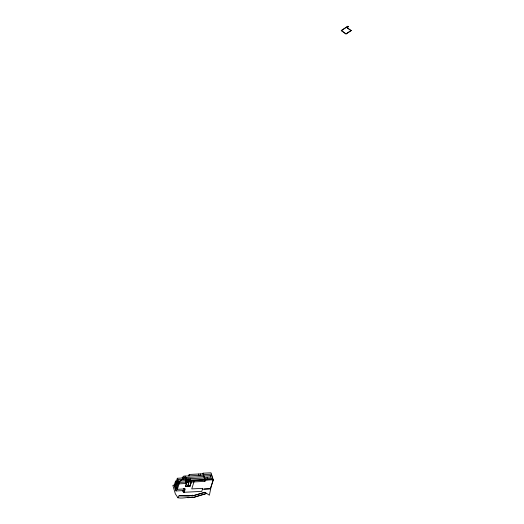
<?xml version="1.0" encoding="UTF-8"?>
<svg xmlns="http://www.w3.org/2000/svg" width="524" height="524" viewBox="0 0 524 524"><rect width="100%" height="100%" fill="white"/><g stroke="black" fill="none" stroke-linecap="round" stroke-linejoin="round"><path stroke-width="0.79" d="M176.077 481.098L175.533 481.124L174.184 485.381L175.959 490.955L183.858 490.569L184.586 488.289M174.63 486.776L177.322 478.268L184.782 477.901L185.358 476.074L203.351 475.189L203.541 474.58L211.441 474.194M175.075 488.165L177.767 479.656L185.227 479.29L185.804 477.469L203.797 476.585L203.987 475.975L211.886 475.589M175.52 489.56L178.212 481.052L185.673 480.685L186.249 478.864L204.242 477.973L204.432 477.371L212.331 476.978M175.959 490.955L178.658 482.447L186.118 482.08M193.526 480.515L193.965 481.91L191.751 488.899L202.722 488.361L201.76 491.401L183.773 492.285L184.304 491.957L185.267 488.918L177.367 489.311L179.103 483.842L177.322 478.268M185.85 482.931L186.695 480.253L185.358 476.074M188.732 475.989L189.216 474.469L202.906 473.794L203.102 473.185L210.995 472.799L213.222 479.768L210.334 488.885L202.434 489.272M184.782 477.901L186.564 483.469L185.601 486.508L189.989 486.292L191.332 482.041L190.893 480.646L204.491 479.977L204.877 478.759L212.777 478.373M187.985 481.628L188.45 480.167M188.024 481.733L188.483 480.272L188.005 478.772M186.668 482.604L188.863 482.493L187.71 486.141L189.937 486.141L191.62 480.626L190.284 480.744L190.16 481.34M187.743 486.246L188.863 482.493M189.721 480.187L190.199 478.667L190.677 480.167L188.483 480.272M190.16 481.582L190.644 480.063M189.937 486.141L191.62 480.626M191.332 482.041L204.936 481.373L205.323 480.154L203.102 473.185M204.871 492.265L209.371 495.2L211.159 486.626L213.334 479.761L212.724 479.198L189.708 481.242L184.029 477.115L184.317 475.766L182.116 477.567L183.479 478.176L179.496 481.838L175.389 484.628L172.868 485.401L175.344 493.857L177.937 497.767L179.064 495.756L188.47 495.855L192.819 495.265L192.996 495.763L204.891 492.318L192.996 495.763M346.901 27.536L351.132 30.634L346.023 34.001L341.275 30.53L347.838 26.2C350.058 26.875 344.163 28.728 348.362 26.573M341.307 30.634L347.871 26.305L348.394 26.678M341.275 30.53L345.991 33.896L351.1 30.53M193.336 497.492L206.561 493.457L193.336 497.492C189.256 496.49 182.693 498.914 177.924 497.735L177.944 497.787M187.9 497.748L192.911 496.968M191.653 480.731L190.284 480.744M186.695 480.253L204.688 479.368L202.906 473.794M205.323 480.154L213.222 479.768M176.523 482.493L175.979 482.519L175.533 481.124M188.895 482.597L186.701 482.709L186.308 481.471L191.443 481.17L187.055 481.386L185.516 486.252L189.904 486.036M179.103 483.842L186.564 483.469M184.553 488.643L184.166 488.82M184.035 488.866L183.557 488.787L184.258 488.643M204.314 488.958L209.502 488.702M346.94 27.641L351.132 30.634M210.209 475.668L210.655 477.063M207.144 477.233L207.589 478.628M204.491 479.977L204.936 481.373M200.273 473.925L200.718 475.32M198.517 474.01L198.963 475.406M189.216 474.469L189.662 475.864M192.819 495.265L188.489 495.907L179.064 495.756M182.889 477.993L183.334 479.388M183.858 490.569L184.304 491.957M183.865 491.984L183.42 490.588L183.04 491.8L182.594 490.412M183.328 490.89L183.773 492.285M176.922 487.916L177.367 489.311"/></g></svg>
